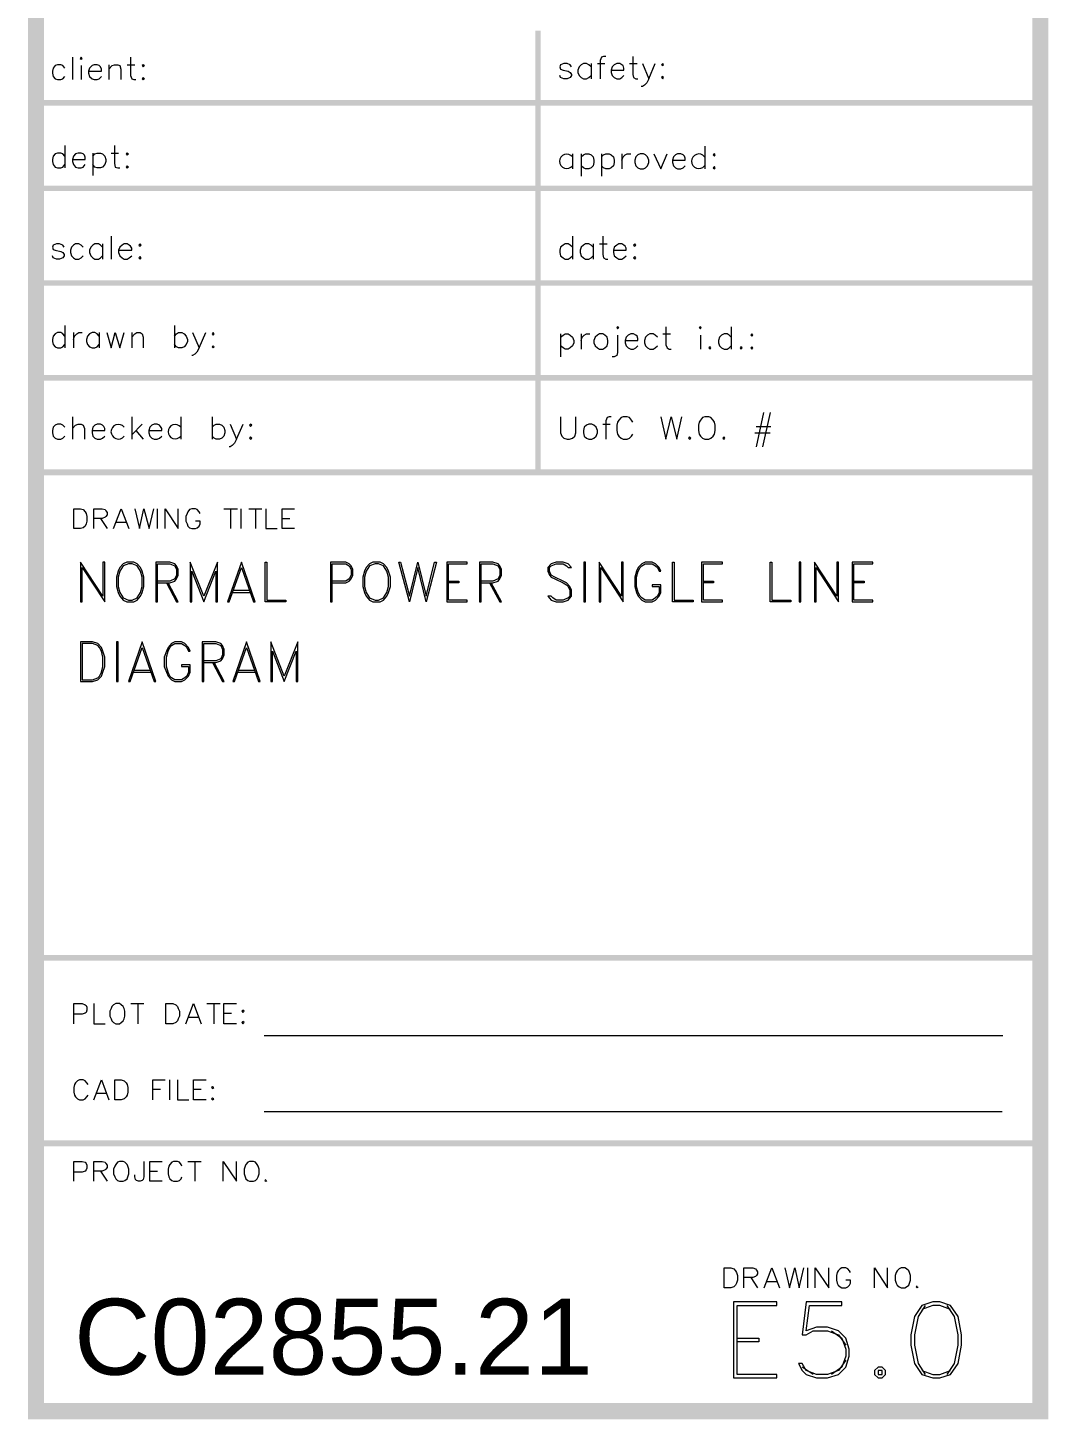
# Model space of a CAD drawing. Header units: inches. Extents: x 0.9 to 46, y 0.8 to 32.4.
# Drawn here: x 42.02 to 46.05, y 0.75 to 6.24 of the extents above; entities that cross this region are included whole.
import ezdxf

# ---------------------------------------------------------------- set-up
doc = ezdxf.new("R2010")
doc.units = ezdxf.units.IN
doc.header["$MEASUREMENT"] = 0
for name, color, linetype in [('PDF_Geometry', 7, 'Continuous'), ('PDF_Solid Fills', 7, 'Continuous'), ('PDF_Text', 7, 'Continuous')]:
    doc.layers.add(name, color=color, linetype=linetype)
doc.styles.add('PDF Arial', font='arial.ttf')

msp = doc.modelspace()

# ---------------------------------------------------------------- linework, layer by layer
at = {"layer": 'PDF_Geometry', "lineweight": 9}
for points in [[(42.1691, 6.0849), (42.1608, 6.0949), (42.1525, 6.0982), (42.1391, 6.0982), (42.1308, 6.0949), (42.1225, 6.0849), (42.1194, 6.0732), (42.1194, 6.0649), (42.1225, 6.0516), (42.1308, 6.0432), (42.1391, 6.0399), (42.1525, 6.0399), (42.1608, 6.0432), (42.1691, 6.0516)], [(42.1991, 6.1282), (42.1991, 6.0399)], [(42.2326, 6.0949), (42.2326, 6.0399)], [(42.2626, 6.0732), (42.3127, 6.0732), (42.3127, 6.0815), (42.3092, 6.0899), (42.3041, 6.0949), (42.2958, 6.0982), (42.2843, 6.0982), (42.276, 6.0949), (42.2658, 6.0849), (42.2626, 6.0732), (42.2626, 6.0649), (42.2658, 6.0516), (42.276, 6.0432), (42.2843, 6.0399), (42.2958, 6.0399), (42.3041, 6.0432), (42.3127, 6.0516)], [(42.3427, 6.0982), (42.3427, 6.0399)], [(42.3427, 6.0815), (42.3558, 6.0949), (42.3641, 6.0982), (42.3775, 6.0982), (42.3858, 6.0949), (42.3893, 6.0815), (42.3893, 6.0399)], [(42.4142, 6.0982), (42.4442, 6.0982)], [(42.4276, 6.1282), (42.4276, 6.0566), (42.4327, 6.0432), (42.441, 6.0399), (42.4493, 6.0399)], [(44.1674, 6.0899), (44.1626, 6.0982), (44.1508, 6.1032), (44.1374, 6.1032), (44.1243, 6.0982), (44.1208, 6.0899), (44.1243, 6.0815), (44.1342, 6.0766), (44.1543, 6.0732), (44.1626, 6.0682), (44.1674, 6.0599), (44.1674, 6.0566), (44.1626, 6.0482), (44.1508, 6.0432), (44.1374, 6.0432), (44.1243, 6.0482), (44.1208, 6.0566)], [(44.2443, 6.0899), (44.236, 6.0982), (44.2258, 6.1032), (44.2143, 6.1032), (44.206, 6.0982), (44.1974, 6.0899), (44.1926, 6.0766), (44.1926, 6.0682), (44.1974, 6.0566), (44.206, 6.0482), (44.2143, 6.0432), (44.2258, 6.0432), (44.236, 6.0482), (44.2443, 6.0566)], [(44.2443, 6.1032), (44.2443, 6.0432)], [(44.2692, 6.1032), (44.2992, 6.1032)], [(44.3027, 6.1315), (44.2941, 6.1315), (44.2858, 6.1282), (44.281, 6.1149), (44.281, 6.0432)], [(44.324, 6.0766), (44.3741, 6.0766), (44.3741, 6.0849), (44.3709, 6.0949), (44.3658, 6.0982), (44.3575, 6.1032), (44.3457, 6.1032), (44.3358, 6.0982), (44.3276, 6.0899), (44.324, 6.0766), (44.324, 6.0682), (44.3276, 6.0566), (44.3358, 6.0482), (44.3457, 6.0432), (44.3575, 6.0432), (44.3658, 6.0482), (44.3741, 6.0566)], [(44.3958, 6.1032), (44.4258, 6.1032)], [(44.4092, 6.1315), (44.4092, 6.0599), (44.4124, 6.0482), (44.4207, 6.0432), (44.4293, 6.0432)], [(44.4475, 6.1032), (44.4724, 6.0432), (44.4976, 6.1032)], [(44.4724, 6.0432), (44.4641, 6.0265), (44.4558, 6.0182), (44.4475, 6.0132), (44.4424, 6.0132)], [(42.1691, 5.7799), (42.1691, 5.6916)], [(42.3641, 5.7799), (42.3641, 5.7082), (42.3676, 5.6949), (42.3775, 5.6916), (42.3858, 5.6916)], [(44.6926, 5.7766), (44.6926, 5.6882)], [(42.1691, 5.7382), (42.1608, 5.7466), (42.1525, 5.7499), (42.1391, 5.7499), (42.1308, 5.7466), (42.1225, 5.7382), (42.1194, 5.7249), (42.1194, 5.7166), (42.1225, 5.7049), (42.1308, 5.6949), (42.1391, 5.6916), (42.1525, 5.6916), (42.1608, 5.6949), (42.1691, 5.7049)], [(42.1991, 5.7249), (42.2492, 5.7249), (42.2492, 5.7332), (42.246, 5.7416), (42.2409, 5.7466), (42.2326, 5.7499), (42.2208, 5.7499), (42.2109, 5.7466), (42.2026, 5.7382), (42.1991, 5.7249), (42.1991, 5.7166), (42.2026, 5.7049), (42.2109, 5.6949), (42.2208, 5.6916), (42.2326, 5.6916), (42.2409, 5.6949), (42.2492, 5.7049)], [(42.2792, 5.7499), (42.2792, 5.6616)], [(42.2792, 5.7382), (42.2875, 5.7466), (42.2958, 5.7499), (42.3092, 5.7499), (42.3175, 5.7466), (42.3258, 5.7382), (42.3309, 5.7249), (42.3309, 5.7166), (42.3258, 5.7049), (42.3175, 5.6949), (42.3092, 5.6916), (42.2958, 5.6916), (42.2875, 5.6949), (42.2792, 5.7049)], [(42.351, 5.7499), (42.381, 5.7499)], [(44.1709, 5.7466), (44.1709, 5.6882)], [(44.206, 5.7466), (44.206, 5.6582)], [(44.206, 5.7349), (44.2143, 5.7432), (44.2226, 5.7466), (44.236, 5.7466), (44.2443, 5.7432), (44.2526, 5.7349), (44.2558, 5.7216), (44.2558, 5.7132), (44.2526, 5.6999), (44.2443, 5.6916), (44.236, 5.6882), (44.2226, 5.6882), (44.2143, 5.6916), (44.206, 5.6999)], [(44.2858, 5.7466), (44.2858, 5.6582)], [(44.2858, 5.7349), (44.2941, 5.7432), (44.3027, 5.7466), (44.3157, 5.7466), (44.324, 5.7432), (44.3327, 5.7349), (44.3358, 5.7216), (44.3358, 5.7132), (44.3327, 5.6999), (44.324, 5.6916), (44.3157, 5.6882), (44.3027, 5.6882), (44.2941, 5.6916), (44.2858, 5.6999)], [(44.3658, 5.7466), (44.3658, 5.6882)], [(44.3658, 5.7216), (44.3709, 5.7349), (44.3792, 5.7432), (44.3875, 5.7466), (44.4009, 5.7466)], [(44.4925, 5.7466), (44.5193, 5.6882), (44.5442, 5.7466)], [(44.5659, 5.7216), (44.616, 5.7216), (44.616, 5.7299), (44.6125, 5.7382), (44.6074, 5.7432), (44.5991, 5.7466), (44.586, 5.7466), (44.5774, 5.7432), (44.5691, 5.7349), (44.5659, 5.7216), (44.5659, 5.7132), (44.5691, 5.6999), (44.5774, 5.6916), (44.586, 5.6882), (44.5991, 5.6882), (44.6074, 5.6916), (44.616, 5.6999)], [(42.1659, 5.3782), (42.1608, 5.3866), (42.1474, 5.3916), (42.136, 5.3916), (42.1225, 5.3866), (42.1194, 5.3782), (42.1225, 5.3699), (42.1308, 5.3666), (42.1525, 5.3616), (42.1608, 5.3582), (42.1659, 5.3499), (42.1659, 5.3449), (42.1608, 5.3366), (42.1474, 5.3316), (42.136, 5.3316), (42.1225, 5.3366), (42.1194, 5.3449)], [(42.2409, 5.3782), (42.2326, 5.3866), (42.2243, 5.3916), (42.2109, 5.3916), (42.2026, 5.3866), (42.1943, 5.3782), (42.1908, 5.3666), (42.1908, 5.3582), (42.1943, 5.3449), (42.2026, 5.3366), (42.2109, 5.3316), (42.2243, 5.3316), (42.2326, 5.3366), (42.2409, 5.3449)], [(42.3175, 5.3782), (42.3092, 5.3866), (42.3009, 5.3916), (42.2875, 5.3916), (42.2792, 5.3866), (42.2709, 5.3782), (42.2658, 5.3666), (42.2658, 5.3582), (42.2709, 5.3449), (42.2792, 5.3366), (42.2875, 5.3316), (42.3009, 5.3316), (42.3092, 5.3366), (42.3175, 5.3449)], [(42.3175, 5.3916), (42.3175, 5.3316)], [(42.351, 5.4216), (42.351, 5.3316)], [(42.381, 5.3666), (42.4327, 5.3666), (42.4327, 5.3749), (42.4276, 5.3832), (42.4225, 5.3866), (42.4142, 5.3916), (42.4027, 5.3916), (42.3944, 5.3866), (42.3858, 5.3782), (42.381, 5.3666), (42.381, 5.3582), (42.3858, 5.3449), (42.3944, 5.3366), (42.4027, 5.3316), (42.4142, 5.3316), (42.4225, 5.3366), (42.4327, 5.3449)], [(44.1709, 5.3782), (44.1626, 5.3866), (44.1543, 5.3916), (44.1425, 5.3916), (44.1342, 5.3866), (44.1243, 5.3782), (44.1208, 5.3666), (44.1208, 5.3582), (44.1243, 5.3449), (44.1342, 5.3366), (44.1425, 5.3316), (44.1543, 5.3316), (44.1626, 5.3366), (44.1709, 5.3449)], [(44.1709, 5.4216), (44.1709, 5.3316)], [(44.2526, 5.3782), (44.2443, 5.3866), (44.236, 5.3916), (44.2226, 5.3916), (44.2143, 5.3866), (44.206, 5.3782), (44.2009, 5.3666), (44.2009, 5.3582), (44.206, 5.3449), (44.2143, 5.3366), (44.2226, 5.3316), (44.236, 5.3316), (44.2443, 5.3366), (44.2526, 5.3449)], [(44.2526, 5.3916), (44.2526, 5.3316)], [(44.2775, 5.3916), (44.3075, 5.3916)], [(44.2909, 5.4216), (44.2909, 5.3499), (44.2941, 5.3366), (44.3027, 5.3316), (44.311, 5.3316)], [(44.3327, 5.3666), (44.3824, 5.3666), (44.3824, 5.3749), (44.3792, 5.3832), (44.3741, 5.3866), (44.3658, 5.3916), (44.354, 5.3916), (44.3457, 5.3866), (44.3358, 5.3782), (44.3327, 5.3666), (44.3327, 5.3582), (44.3358, 5.3449), (44.3457, 5.3366), (44.354, 5.3316), (44.3658, 5.3316), (44.3741, 5.3366), (44.3824, 5.3449)], [(42.1691, 5.0699), (42.1691, 4.9816)], [(42.6008, 5.0699), (42.6008, 4.9816)], [(44.5391, 5.0649), (44.5391, 4.9932), (44.5442, 4.9816), (44.5525, 4.9766), (44.5608, 4.9766)], [(44.7975, 5.0649), (44.7975, 4.9766)], [(42.1691, 5.0282), (42.1608, 5.0366), (42.1525, 5.0416), (42.1391, 5.0416), (42.1308, 5.0366), (42.1225, 5.0282), (42.1194, 5.0149), (42.1194, 5.0066), (42.1225, 4.9949), (42.1308, 4.9849), (42.1391, 4.9816), (42.1525, 4.9816), (42.1608, 4.9849), (42.1691, 4.9949)], [(42.2026, 5.0416), (42.2026, 4.9816)], [(42.2026, 5.0149), (42.2074, 5.0282), (42.216, 5.0366), (42.2243, 5.0416), (42.2374, 5.0416)], [(42.3041, 5.0282), (42.2958, 5.0366), (42.2875, 5.0416), (42.276, 5.0416), (42.2658, 5.0366), (42.2575, 5.0282), (42.2543, 5.0149), (42.2543, 5.0066), (42.2575, 4.9949), (42.2658, 4.9849), (42.276, 4.9816), (42.2875, 4.9816), (42.2958, 4.9849), (42.3041, 4.9949)], [(42.3041, 5.0416), (42.3041, 4.9816)], [(42.3341, 5.0416), (42.351, 4.9816), (42.3676, 5.0416), (42.3858, 4.9816), (42.4027, 5.0416)], [(42.4327, 5.0416), (42.4327, 4.9816)], [(42.4327, 5.0232), (42.4442, 5.0366), (42.4525, 5.0416), (42.4659, 5.0416), (42.4742, 5.0366), (42.4777, 5.0232), (42.4777, 4.9816)], [(42.6008, 5.0282), (42.6091, 5.0366), (42.6174, 5.0416), (42.6308, 5.0416), (42.6391, 5.0366), (42.6477, 5.0282), (42.6525, 5.0149), (42.6525, 5.0066), (42.6477, 4.9949), (42.6391, 4.9849), (42.6308, 4.9816), (42.6174, 4.9816), (42.6091, 4.9849), (42.6008, 4.9949)], [(42.6726, 5.0416), (42.6991, 4.9816), (42.7243, 5.0416)], [(44.1243, 5.0366), (44.1243, 4.9466)], [(44.1243, 5.0232), (44.1342, 5.0316), (44.1425, 5.0366), (44.1543, 5.0366), (44.1626, 5.0316), (44.1709, 5.0232), (44.176, 5.0099), (44.176, 5.0016), (44.1709, 4.9899), (44.1626, 4.9816), (44.1543, 4.9766), (44.1425, 4.9766), (44.1342, 4.9816), (44.1243, 4.9899)], [(44.206, 5.0366), (44.206, 4.9766)], [(44.206, 5.0099), (44.2092, 5.0232), (44.2175, 5.0316), (44.2258, 5.0366), (44.2392, 5.0366)], [(44.3492, 5.0316), (44.3492, 4.9633), (44.3457, 4.9516), (44.3358, 4.9466), (44.3276, 4.9466)], [(44.3792, 5.0099), (44.4293, 5.0099), (44.4293, 5.0183), (44.4258, 5.0282), (44.4207, 5.0316), (44.4124, 5.0366), (44.4009, 5.0366), (44.3907, 5.0316), (44.3824, 5.0232), (44.3792, 5.0099), (44.3792, 5.0016), (44.3824, 4.9899), (44.3907, 4.9816), (44.4009, 4.9766), (44.4124, 4.9766), (44.4207, 4.9816), (44.4293, 4.9899)], [(44.5059, 5.0232), (44.4976, 5.0316), (44.4893, 5.0366), (44.4759, 5.0366), (44.4676, 5.0316), (44.4593, 5.0232), (44.4558, 5.0099), (44.4558, 5.0016), (44.4593, 4.9899), (44.4676, 4.9816), (44.4759, 4.9766), (44.4893, 4.9766), (44.4976, 4.9816), (44.5059, 4.9899)], [(44.5276, 5.0366), (44.5576, 5.0366)], [(44.676, 5.0316), (44.676, 4.9766)], [(44.7975, 5.0232), (44.7892, 5.0316), (44.7809, 5.0366), (44.7691, 5.0366), (44.7592, 5.0316), (44.7509, 5.0232), (44.7474, 5.0099), (44.7474, 5.0016), (44.7509, 4.9899), (44.7592, 4.9816), (44.7691, 4.9766), (44.7809, 4.9766), (44.7892, 4.9816), (44.7975, 4.9899)], [(42.6991, 4.9816), (42.6892, 4.9649), (42.6809, 4.9566), (42.6726, 4.9516), (42.6691, 4.9516)], [(44.9242, 4.7266), (44.8958, 4.5916)], [(44.951, 4.7266), (44.921, 4.5916)], [(42.1691, 4.6683), (42.1608, 4.6766), (42.1525, 4.6799), (42.1391, 4.6799), (42.1308, 4.6766), (42.1225, 4.6683), (42.1194, 4.6549), (42.1194, 4.6466), (42.1225, 4.6333), (42.1308, 4.6249), (42.1391, 4.6216), (42.1525, 4.6216), (42.1608, 4.6249), (42.1691, 4.6333)], [(42.1991, 4.7099), (42.1991, 4.6216)], [(42.1991, 4.6632), (42.2109, 4.6766), (42.2208, 4.6799), (42.2326, 4.6799), (42.2409, 4.6766), (42.246, 4.6632), (42.246, 4.6216)], [(42.276, 4.6549), (42.3258, 4.6549), (42.3258, 4.6632), (42.3226, 4.6716), (42.3175, 4.6766), (42.3092, 4.6799), (42.2958, 4.6799), (42.2875, 4.6766), (42.2792, 4.6683), (42.276, 4.6549), (42.276, 4.6466), (42.2792, 4.6333), (42.2875, 4.6249), (42.2958, 4.6216), (42.3092, 4.6216), (42.3175, 4.6249), (42.3258, 4.6333)], [(42.4327, 4.7099), (42.4327, 4.6216)], [(42.4742, 4.6799), (42.4327, 4.6383)], [(42.4994, 4.6549), (42.551, 4.6549), (42.551, 4.6632), (42.5459, 4.6716), (42.5424, 4.6766), (42.5325, 4.6799), (42.521, 4.6799), (42.5124, 4.6766), (42.5041, 4.6683), (42.4994, 4.6549), (42.4994, 4.6466), (42.5041, 4.6333), (42.5124, 4.6249), (42.521, 4.6216), (42.5325, 4.6216), (42.5424, 4.6249), (42.551, 4.6333)], [(42.626, 4.7099), (42.626, 4.6216)], [(42.7492, 4.7099), (42.7492, 4.6216)], [(42.7492, 4.6683), (42.7575, 4.6766), (42.7658, 4.6799), (42.7792, 4.6799), (42.7875, 4.6766), (42.7958, 4.6683), (42.7993, 4.6549), (42.7993, 4.6466), (42.7958, 4.6333), (42.7875, 4.6249), (42.7792, 4.6216), (42.7658, 4.6216), (42.7575, 4.6249), (42.7492, 4.6333)], [(42.821, 4.6799), (42.8459, 4.6216), (42.8727, 4.6799)], [(44.1243, 4.7099), (44.1243, 4.6466), (44.1291, 4.6333), (44.1374, 4.6249), (44.1508, 4.6216), (44.1591, 4.6216), (44.1709, 4.6249), (44.1808, 4.6333), (44.1843, 4.6466), (44.1843, 4.7099)], [(44.2909, 4.6799), (44.3193, 4.6799)], [(44.324, 4.7099), (44.3157, 4.7099), (44.3075, 4.7066), (44.3027, 4.6932), (44.3027, 4.6216)], [(44.4092, 4.6883), (44.4041, 4.6966), (44.3958, 4.7066), (44.3875, 4.7099), (44.3709, 4.7099), (44.3626, 4.7066), (44.354, 4.6966), (44.3492, 4.6883), (44.3457, 4.6766), (44.3457, 4.6549), (44.3492, 4.6416), (44.354, 4.6333), (44.3626, 4.6249), (44.3709, 4.6216), (44.3875, 4.6216), (44.3958, 4.6249), (44.4041, 4.6333), (44.4092, 4.6416)], [(44.5193, 4.7099), (44.5391, 4.6216), (44.5608, 4.7099), (44.5825, 4.6216), (44.6026, 4.7099)], [(44.8958, 4.6716), (44.9542, 4.6716)], [(42.4493, 4.6549), (42.4777, 4.6216)], [(42.8459, 4.6216), (42.8376, 4.6049), (42.8293, 4.5966), (42.821, 4.5916), (42.8175, 4.5916)], [(44.891, 4.6466), (44.951, 4.6466)], [(42.2827, 4.2682), (42.2827, 4.3466), (42.3159, 4.3466), (42.3277, 4.3433), (42.3309, 4.3383), (42.336, 4.3316), (42.336, 4.3233), (42.3309, 4.3166), (42.3277, 4.3133), (42.3159, 4.3083), (42.2827, 4.3083)], [(42.3609, 4.2682), (42.3909, 4.3466), (42.4209, 4.2682)], [(42.4442, 4.3466), (42.4627, 4.2682), (42.4808, 4.3466), (42.5009, 4.2682), (42.5191, 4.3466)], [(42.5341, 4.2682), (42.5341, 4.3466)], [(42.5641, 4.2682), (42.5641, 4.3466), (42.6158, 4.2682), (42.6158, 4.3466)], [(42.7026, 4.3283), (42.6991, 4.3349), (42.6908, 4.3433), (42.6841, 4.3466), (42.6691, 4.3466), (42.6608, 4.3433), (42.6541, 4.3349), (42.6509, 4.3283), (42.6458, 4.3166), (42.6458, 4.2983), (42.6509, 4.2866), (42.6541, 4.2783), (42.6608, 4.2716), (42.6691, 4.2682), (42.6841, 4.2682), (42.6908, 4.2716), (42.6991, 4.2783), (42.7026, 4.2866), (42.7026, 4.2983), (42.6841, 4.2983)], [(42.7958, 4.3466), (42.8494, 4.3466)], [(42.8226, 4.3466), (42.8226, 4.2682)], [(42.8644, 4.2682), (42.8644, 4.3466)], [(42.8943, 4.3466), (42.946, 4.3466)], [(42.9208, 4.3466), (42.9208, 4.2682)], [(42.961, 4.3466), (42.961, 4.2682), (43.006, 4.2682)], [(43.0743, 4.2682), (43.0258, 4.2682), (43.0258, 4.3466), (43.0743, 4.3466)], [(42.3092, 4.3083), (42.336, 4.2682)], [(42.3727, 4.2933), (42.411, 4.2933)], [(43.0258, 4.3083), (43.0558, 4.3083)], [(42.5341, 4.0549), (42.5826, 4.0549), (42.6024, 4.0616), (42.6091, 4.0699), (42.6158, 4.0849), (42.6158, 4.1066), (42.6091, 4.1216), (42.6024, 4.1299), (42.5826, 4.1366), (42.5274, 4.1366), (42.5274, 3.9799), (42.5341, 3.9799), (42.5341, 4.1299), (42.5826, 4.1299), (42.6024, 4.1216), (42.6091, 4.1066), (42.6091, 4.0849), (42.6024, 4.0699), (42.5826, 4.0616), (42.5341, 4.0616)], [(43.2227, 4.0549), (43.2775, 4.0549), (43.2909, 4.0616), (43.2976, 4.0699), (43.3043, 4.0849), (43.3043, 4.1066), (43.2976, 4.1216), (43.2909, 4.1299), (43.2775, 4.1366), (43.216, 4.1366), (43.216, 3.9799), (43.2227, 3.9799), (43.2227, 4.1299), (43.2775, 4.1299), (43.2909, 4.1216), (43.2976, 4.1066), (43.2976, 4.0849), (43.2909, 4.0699), (43.2775, 4.0616), (43.2227, 4.0616)], [(43.811, 4.0549), (43.8576, 4.0549), (43.8777, 4.0616), (43.8841, 4.0699), (43.8908, 4.0849), (43.8908, 4.1066), (43.8841, 4.1216), (43.8777, 4.1299), (43.8576, 4.1366), (43.8043, 4.1366), (43.8043, 3.9799), (43.811, 3.9799), (43.811, 4.1299), (43.8576, 4.1299), (43.8777, 4.1216), (43.8841, 4.1066), (43.8841, 4.0849), (43.8777, 4.0699), (43.8576, 4.0616), (43.811, 4.0616)], [(42.5692, 4.0549), (42.6091, 3.9799), (42.6158, 3.9799), (42.5759, 4.0549)], [(42.8242, 4.0166), (42.9058, 4.0166)], [(42.8309, 4.0249), (42.8991, 4.0249)], [(43.6824, 4.0616), (43.7226, 4.0616), (43.7226, 4.0549), (43.6824, 4.0549)], [(43.8442, 4.0549), (43.8841, 3.9799), (43.8908, 3.9799), (43.8509, 4.0549)], [(44.6874, 4.0616), (44.7276, 4.0616), (44.7276, 4.0549), (44.6874, 4.0549)], [(45.2809, 4.0616), (45.3224, 4.0616), (45.3224, 4.0549), (45.2809, 4.0549)], [(42.7176, 3.7399), (42.7642, 3.7399), (42.7843, 3.7466), (42.791, 3.7549), (42.7977, 3.7699), (42.7977, 3.7916), (42.791, 3.8066), (42.7843, 3.8149), (42.7642, 3.8216), (42.7109, 3.8216), (42.7109, 3.6649), (42.7176, 3.6649), (42.7176, 3.8149), (42.7642, 3.8149), (42.7843, 3.8066), (42.791, 3.7916), (42.791, 3.7699), (42.7843, 3.7549), (42.7642, 3.7466), (42.7176, 3.7466)], [(42.7508, 3.7399), (42.791, 3.6649), (42.7977, 3.6649), (42.7575, 3.7399)], [(42.4343, 3.7016), (42.5144, 3.7016)], [(42.441, 3.7099), (42.5077, 3.7099)], [(42.8459, 3.7016), (42.9259, 3.7016)], [(42.8526, 3.7099), (42.9192, 3.7099)], [(42.2042, 2.315), (42.2042, 2.395), (42.2374, 2.395), (42.2492, 2.39), (42.2524, 2.3866), (42.2559, 2.38), (42.2559, 2.3683), (42.2524, 2.36), (42.2492, 2.3566), (42.2374, 2.3533), (42.2042, 2.3533)], [(42.2827, 2.395), (42.2827, 2.315), (42.3277, 2.315)], [(42.4292, 2.395), (42.4808, 2.395)], [(42.456, 2.395), (42.456, 2.315)], [(42.6458, 2.315), (42.6758, 2.395), (42.7058, 2.315)], [(42.7291, 2.395), (42.7808, 2.395)], [(42.7559, 2.395), (42.7559, 2.315)], [(42.8459, 2.315), (42.7958, 2.315), (42.7958, 2.395), (42.8459, 2.395)], [(42.6576, 2.3416), (42.6959, 2.3416)], [(42.7958, 2.3566), (42.8257, 2.3566)], [(42.9543, 2.2683), (45.8692, 2.2683)], [(42.261, 2.075), (42.2559, 2.0816), (42.2492, 2.09), (42.2409, 2.0933), (42.2259, 2.0933), (42.2192, 2.09), (42.2109, 2.0816), (42.2074, 2.075), (42.2042, 2.0633), (42.2042, 2.045), (42.2074, 2.0333), (42.2109, 2.0266), (42.2192, 2.0183), (42.2259, 2.015), (42.2409, 2.015), (42.2492, 2.0183), (42.2559, 2.0266), (42.261, 2.0333)], [(42.2827, 2.015), (42.3127, 2.0933), (42.3427, 2.015)], [(42.5159, 2.015), (42.5159, 2.0933), (42.5641, 2.0933)], [(42.5826, 2.015), (42.5826, 2.0933)], [(42.6126, 2.0933), (42.6126, 2.015), (42.6576, 2.015)], [(42.7259, 2.015), (42.6758, 2.015), (42.6758, 2.0933), (42.7259, 2.0933)], [(42.2942, 2.0416), (42.3309, 2.0416)], [(42.5159, 2.0566), (42.5459, 2.0566)], [(42.6758, 2.0566), (42.7058, 2.0566)], [(42.9543, 1.9683), (45.8657, 1.9683)], [(42.2042, 1.6933), (42.2042, 1.7716), (42.2374, 1.7716), (42.2492, 1.7683), (42.2524, 1.7633), (42.2559, 1.7566), (42.2559, 1.745), (42.2524, 1.7383), (42.2492, 1.7333), (42.2374, 1.73), (42.2042, 1.73)], [(42.2827, 1.6933), (42.2827, 1.7716), (42.3159, 1.7716), (42.3277, 1.7683), (42.3309, 1.7633), (42.336, 1.7566), (42.336, 1.7483), (42.3309, 1.7416), (42.3277, 1.7383), (42.3159, 1.7333), (42.2827, 1.7333)], [(42.4808, 1.7716), (42.4808, 1.7116), (42.4777, 1.7), (42.4742, 1.6966), (42.4659, 1.6933), (42.4592, 1.6933), (42.4509, 1.6966), (42.4477, 1.7), (42.4442, 1.7116), (42.4442, 1.7183)], [(42.5526, 1.6933), (42.5041, 1.6933), (42.5041, 1.7716), (42.5526, 1.7716)], [(42.6308, 1.7533), (42.6276, 1.76), (42.6209, 1.7683), (42.6126, 1.7716), (42.5976, 1.7716), (42.5909, 1.7683), (42.5826, 1.76), (42.5791, 1.7533), (42.5759, 1.7416), (42.5759, 1.7233), (42.5791, 1.7116), (42.5826, 1.7033), (42.5909, 1.6966), (42.5976, 1.6933), (42.6126, 1.6933), (42.6209, 1.6966), (42.6276, 1.7033), (42.6308, 1.7116)], [(42.6541, 1.7716), (42.7058, 1.7716)], [(42.6809, 1.7716), (42.6809, 1.6933)], [(42.7926, 1.6933), (42.7926, 1.7716), (42.8459, 1.6933), (42.8459, 1.7716)], [(42.3092, 1.7333), (42.336, 1.6933)], [(42.5041, 1.7333), (42.5341, 1.7333)], [(42.961, 1.7), (42.9575, 1.6966), (42.961, 1.6933), (42.9658, 1.6966)], [(44.8476, 1.2733), (44.8476, 1.3516), (44.8824, 1.3516), (44.8926, 1.3483), (44.8974, 1.3433), (44.9009, 1.3366), (44.9009, 1.3283), (44.8974, 1.3216), (44.8926, 1.3183), (44.8824, 1.3133), (44.8476, 1.3133)], [(44.9274, 1.2733), (44.9574, 1.3516), (44.9874, 1.2733)], [(45.0091, 1.3516), (45.0276, 1.2733), (45.0477, 1.3516), (45.0659, 1.2733), (45.084, 1.3516)], [(45.099, 1.2733), (45.099, 1.3516)], [(45.129, 1.2733), (45.129, 1.3516), (45.1826, 1.2733), (45.1826, 1.3516)], [(45.2675, 1.3333), (45.2643, 1.34), (45.2576, 1.3483), (45.2493, 1.3516), (45.2343, 1.3516), (45.2276, 1.3483), (45.2193, 1.34), (45.2158, 1.3333), (45.2126, 1.3216), (45.2126, 1.3033), (45.2158, 1.2916), (45.2193, 1.2833), (45.2276, 1.2766), (45.2343, 1.2733), (45.2493, 1.2733), (45.2576, 1.2766), (45.2643, 1.2833), (45.2675, 1.2916), (45.2675, 1.3033), (45.2493, 1.3033)], [(45.3626, 1.2733), (45.3626, 1.3516), (45.4143, 1.2733), (45.4143, 1.3516)], [(44.8741, 1.3133), (44.9009, 1.2733)], [(44.9376, 1.2983), (44.9759, 1.2983)], [(45.5307, 1.28), (45.5275, 1.2766), (45.5307, 1.2733), (45.5342, 1.2766)], [(45.2493, 0.9883), (45.2209, 0.9467), (45.1775, 0.9316), (45.1341, 0.9316), (45.0926, 0.9467), (45.0777, 0.975), (45.0627, 0.975), (45.0777, 0.9467), (45.0926, 0.9316), (45.1341, 0.9183), (45.1775, 0.9183), (45.2209, 0.9316), (45.2493, 0.96), (45.2624, 1.0033), (45.2624, 1.0317), (45.2493, 1.075), (45.2209, 1.1033), (45.1775, 1.1183), (45.1341, 1.1183), (45.0926, 1.1033), (45.1057, 1.2033), (45.2343, 1.2033), (45.2343, 1.2183), (45.0926, 1.2183), (45.0777, 1.0883), (45.0926, 1.0883), (45.1207, 1.1033), (45.1775, 1.1033), (45.2209, 1.0883), (45.2493, 1.0466)], [(45.5626, 1.2033), (45.5342, 1.16), (45.5208, 1.0883), (45.5208, 1.0466), (45.5342, 0.975), (45.5626, 0.9316)], [(45.6625, 1.1883), (45.6207, 1.2033), (45.5926, 1.2033), (45.5492, 1.1883)], [(45.6491, 0.9316), (45.6775, 0.975), (45.6925, 1.0466), (45.6925, 1.0883), (45.6775, 1.16), (45.6491, 1.2033)], [(45.1925, 1.1033), (45.2343, 1.075), (45.2493, 1.0317), (45.2493, 1.0033), (45.2343, 0.96), (45.1925, 0.9316)], [(44.8208, 1.075), (44.906, 1.075), (44.906, 1.06), (44.8208, 1.06)], [(45.1207, 0.9316), (45.0777, 0.96)], [(45.5492, 0.9467), (45.5926, 0.9316), (45.6207, 0.9316), (45.6625, 0.9467)]]:
    msp.add_lwpolyline(points, dxfattribs=at)
for points in [[(42.2291, 6.1232), (42.2326, 6.1199), (42.2374, 6.1232), (42.2326, 6.1282)], [(42.4777, 6.0982), (42.4742, 6.0949), (42.4777, 6.0899), (42.4824, 6.0949)], [(44.5276, 6.1032), (44.5225, 6.0982), (44.5276, 6.0949), (44.5308, 6.0982)], [(42.4777, 6.0482), (42.4742, 6.0432), (42.4777, 6.0399), (42.4824, 6.0432)], [(44.5276, 6.0516), (44.5225, 6.0482), (44.5276, 6.0432), (44.5308, 6.0482)], [(42.4142, 5.7499), (42.411, 5.7466), (42.4142, 5.7416), (42.4193, 5.7466)], [(44.4376, 5.7466), (44.4293, 5.7432), (44.4207, 5.7349), (44.4175, 5.7216), (44.4175, 5.7132), (44.4207, 5.6999), (44.4293, 5.6916), (44.4376, 5.6882), (44.4507, 5.6882), (44.4593, 5.6916), (44.4676, 5.6999), (44.4724, 5.7132), (44.4724, 5.7216), (44.4676, 5.7349), (44.4593, 5.7432), (44.4507, 5.7466)], [(44.7308, 5.7466), (44.7257, 5.7432), (44.7308, 5.7382), (44.734, 5.7432)], [(42.4142, 5.6999), (42.411, 5.6949), (42.4142, 5.6916), (42.4193, 5.6949)], [(44.7308, 5.6966), (44.7257, 5.6916), (44.7308, 5.6882), (44.734, 5.6916)], [(42.4659, 5.3916), (42.4607, 5.3866), (42.4659, 5.3832), (42.4694, 5.3866)], [(44.4175, 5.3916), (44.4124, 5.3866), (44.4175, 5.3832), (44.4207, 5.3866)], [(42.4659, 5.3416), (42.4607, 5.3366), (42.4659, 5.3316), (42.4694, 5.3366)], [(44.4175, 5.3416), (44.4124, 5.3366), (44.4175, 5.3316), (44.4207, 5.3366)], [(44.3457, 5.0616), (44.3492, 5.0566), (44.354, 5.0616), (44.3492, 5.0649)], [(44.6709, 5.0616), (44.676, 5.0566), (44.6792, 5.0616), (44.676, 5.0649)], [(42.7543, 5.0416), (42.7492, 5.0366), (42.7543, 5.0316), (42.7575, 5.0366)], [(44.2775, 5.0366), (44.2692, 5.0316), (44.2609, 5.0232), (44.2558, 5.0099), (44.2558, 5.0016), (44.2609, 4.9899), (44.2692, 4.9816), (44.2775, 4.9766), (44.2909, 4.9766), (44.2992, 4.9816), (44.3075, 4.9899), (44.311, 5.0016), (44.311, 5.0099), (44.3075, 5.0232), (44.2992, 5.0316), (44.2909, 5.0366)], [(44.8792, 5.0366), (44.8741, 5.0316), (44.8792, 5.0282), (44.8824, 5.0316)], [(42.7543, 4.9899), (42.7492, 4.9849), (42.7543, 4.9816), (42.7575, 4.9849)], [(44.7142, 4.9849), (44.7091, 4.9816), (44.7142, 4.9766), (44.7174, 4.9816)], [(44.8358, 4.9849), (44.8326, 4.9816), (44.8358, 4.9766), (44.8409, 4.9816)], [(44.8792, 4.9849), (44.8741, 4.9816), (44.8792, 4.9766), (44.8824, 4.9816)], [(42.9007, 4.6799), (42.8975, 4.6766), (42.9007, 4.6716), (42.9058, 4.6766)], [(44.236, 4.6799), (44.2258, 4.6766), (44.2175, 4.6683), (44.2143, 4.6549), (44.2143, 4.6466), (44.2175, 4.6333), (44.2258, 4.6249), (44.236, 4.6216), (44.2475, 4.6216), (44.2558, 4.6249), (44.2641, 4.6333), (44.2692, 4.6466), (44.2692, 4.6549), (44.2641, 4.6683), (44.2558, 4.6766), (44.2475, 4.6799)], [(44.6926, 4.7099), (44.6843, 4.7066), (44.676, 4.6966), (44.6709, 4.6883), (44.6677, 4.6766), (44.6677, 4.6549), (44.6709, 4.6416), (44.676, 4.6333), (44.6843, 4.6249), (44.6926, 4.6216), (44.7091, 4.6216), (44.7174, 4.6249), (44.7257, 4.6333), (44.7308, 4.6416), (44.734, 4.6549), (44.734, 4.6766), (44.7308, 4.6883), (44.7257, 4.6966), (44.7174, 4.7066), (44.7091, 4.7099)], [(42.9007, 4.6299), (42.8975, 4.6249), (42.9007, 4.6216), (42.9058, 4.6249)], [(44.6326, 4.6299), (44.6291, 4.6249), (44.6326, 4.6216), (44.6374, 4.6249)], [(44.7691, 4.6299), (44.764, 4.6249), (44.7691, 4.6216), (44.7726, 4.6249)], [(42.2042, 4.2682), (42.2042, 4.3466), (42.231, 4.3466), (42.2409, 4.3433), (42.2492, 4.3349), (42.2524, 4.3283), (42.2559, 4.3166), (42.2559, 4.2983), (42.2524, 4.2866), (42.2492, 4.2783), (42.2409, 4.2716), (42.231, 4.2682)], [(42.3258, 3.9799), (42.3258, 4.1366), (42.3191, 4.1366), (42.3191, 4.0016), (42.231, 4.1366), (42.231, 3.9799), (42.2374, 3.9799), (42.2374, 4.1149)], [(42.4126, 4.1366), (42.3992, 4.1299), (42.3858, 4.1149), (42.3791, 4.0999), (42.3727, 4.0766), (42.3727, 4.0399), (42.3791, 4.0166), (42.3858, 4.0016), (42.3992, 3.9866), (42.4126, 3.9799), (42.441, 3.9799), (42.4544, 3.9866), (42.4674, 4.0016), (42.4742, 4.0166), (42.4808, 4.0399), (42.4808, 4.0766), (42.4742, 4.0999), (42.4674, 4.1149), (42.4544, 4.1299), (42.441, 4.1366)], [(42.4193, 4.1299), (42.3992, 4.1216), (42.3858, 4.0999), (42.3791, 4.0766), (42.3791, 4.0399), (42.3858, 4.0166), (42.3992, 3.9949), (42.4193, 3.9866), (42.4343, 3.9866), (42.4544, 3.9949), (42.4674, 4.0166), (42.4742, 4.0399), (42.4742, 4.0766), (42.4674, 4.0999), (42.4544, 4.1216), (42.4343, 4.1299)], [(42.7709, 4.1366), (42.7176, 4.0016), (42.6624, 4.1366), (42.6624, 3.9799), (42.6691, 3.9799), (42.6691, 4.0999), (42.7176, 3.9799), (42.7642, 4.0999), (42.7642, 3.9799), (42.7709, 3.9799)], [(42.866, 4.1366), (42.8108, 3.9799), (42.8175, 3.9799), (42.866, 4.1149), (42.9125, 3.9799), (42.9192, 3.9799)], [(42.9591, 3.9799), (42.9591, 4.1366), (42.9658, 4.1366), (42.9658, 3.9866), (43.0408, 3.9866), (43.0408, 3.9799)], [(43.3841, 4.1366), (43.371, 4.1299), (43.3576, 4.1149), (43.3509, 4.0999), (43.3442, 4.0766), (43.3442, 4.0399), (43.3509, 4.0166), (43.3576, 4.0016), (43.371, 3.9866), (43.3841, 3.9799), (43.4125, 3.9799), (43.4259, 3.9866), (43.4393, 4.0016), (43.446, 4.0166), (43.4527, 4.0399), (43.4527, 4.0766), (43.446, 4.0999), (43.4393, 4.1149), (43.4259, 4.1299), (43.4125, 4.1366)], [(43.3924, 4.1299), (43.371, 4.1216), (43.3576, 4.0999), (43.3509, 4.0766), (43.3509, 4.0399), (43.3576, 4.0166), (43.371, 3.9949), (43.3924, 3.9866), (43.4058, 3.9866), (43.4259, 3.9949), (43.4393, 4.0166), (43.446, 4.0399), (43.446, 4.0766), (43.4393, 4.0999), (43.4259, 4.1216), (43.4058, 4.1299)], [(43.5944, 3.9799), (43.5609, 4.1149), (43.5277, 3.9799), (43.4859, 4.1366), (43.4926, 4.1366), (43.5277, 4.0016), (43.5609, 4.1366), (43.5944, 4.0016), (43.6275, 4.1366), (43.6342, 4.1366)], [(43.7558, 4.1366), (43.6757, 4.1366), (43.6757, 3.9799), (43.7558, 3.9799), (43.7558, 3.9866), (43.6824, 3.9866), (43.6824, 4.1299), (43.7558, 4.1299)], [(44.0742, 4.0016), (44.0876, 3.9866), (44.1074, 3.9799), (44.1342, 3.9799), (44.1543, 3.9866), (44.1674, 4.0016), (44.1674, 4.0249), (44.161, 4.0399), (44.1476, 4.0549), (44.1342, 4.0616), (44.101, 4.0766), (44.0876, 4.0849), (44.0809, 4.0999), (44.0809, 4.1149), (44.0876, 4.1216), (44.1074, 4.1299), (44.1342, 4.1299), (44.1476, 4.1216), (44.1543, 4.1149), (44.1674, 4.1149), (44.1543, 4.1299), (44.1342, 4.1366), (44.1074, 4.1366), (44.0876, 4.1299), (44.0742, 4.1149), (44.0742, 4.0999), (44.0809, 4.0849), (44.0876, 4.0766), (44.101, 4.0699), (44.1342, 4.0549), (44.1476, 4.0466), (44.1543, 4.0399), (44.161, 4.0249), (44.161, 4.0016), (44.1543, 3.9949), (44.1342, 3.9866), (44.1074, 3.9866), (44.0943, 3.9949), (44.0876, 4.0016)], [(44.2226, 3.9799), (44.2226, 4.1366), (44.2159, 4.1366), (44.2159, 3.9799)], [(44.3709, 3.9799), (44.3709, 4.1366), (44.3642, 4.1366), (44.3642, 4.0016), (44.2759, 4.1366), (44.2759, 3.9799), (44.2826, 3.9799), (44.2826, 4.1149)], [(44.4858, 4.0466), (44.4858, 4.0399), (44.5126, 4.0399), (44.5126, 4.0166), (44.5059, 4.0016), (44.4992, 3.9949), (44.4858, 3.9866), (44.4574, 3.9866), (44.4443, 3.9949), (44.4376, 4.0016), (44.4309, 4.0166), (44.4242, 4.0399), (44.4242, 4.0766), (44.4309, 4.0999), (44.4376, 4.1149), (44.4443, 4.1216), (44.4574, 4.1299), (44.4858, 4.1299), (44.4992, 4.1216), (44.5059, 4.1149), (44.5126, 4.0999), (44.5193, 4.0999), (44.5126, 4.1149), (44.4992, 4.1299), (44.4858, 4.1366), (44.4574, 4.1366), (44.4443, 4.1299), (44.4309, 4.1149), (44.4242, 4.0999), (44.4175, 4.0766), (44.4175, 4.0399), (44.4242, 4.0166), (44.4309, 4.0016), (44.4443, 3.9866), (44.4574, 3.9799), (44.4858, 3.9799), (44.4992, 3.9866), (44.5126, 4.0016), (44.5193, 4.0166), (44.5193, 4.0466)], [(44.5659, 3.9799), (44.5659, 4.1366), (44.5726, 4.1366), (44.5726, 3.9866), (44.6476, 3.9866), (44.6476, 3.9799)], [(44.7624, 4.1366), (44.6807, 4.1366), (44.6807, 3.9799), (44.7624, 3.9799), (44.7624, 3.9866), (44.6874, 3.9866), (44.6874, 4.1299), (44.7624, 4.1299)], [(44.951, 3.9799), (44.951, 4.1366), (44.9574, 4.1366), (44.9574, 3.9866), (45.0327, 3.9866), (45.0327, 3.9799)], [(45.0725, 3.9799), (45.0725, 4.1366), (45.0659, 4.1366), (45.0659, 3.9799)], [(45.2209, 3.9799), (45.2209, 4.1366), (45.2142, 4.1366), (45.2142, 4.0016), (45.1258, 4.1366), (45.1258, 3.9799), (45.1325, 3.9799), (45.1325, 4.1149)], [(45.3559, 4.1366), (45.2742, 4.1366), (45.2742, 3.9799), (45.3559, 3.9799), (45.3559, 3.9866), (45.2809, 3.9866), (45.2809, 4.1299), (45.3559, 4.1299)], [(42.231, 3.6649), (42.2776, 3.6649), (42.2993, 3.6716), (42.3127, 3.6866), (42.3191, 3.7016), (42.3258, 3.7249), (42.3258, 3.7616), (42.3191, 3.7849), (42.3127, 3.7999), (42.2993, 3.8149), (42.2776, 3.8216), (42.231, 3.8216)], [(42.2374, 3.6716), (42.2776, 3.6716), (42.2993, 3.6799), (42.306, 3.6866), (42.3127, 3.7016), (42.3191, 3.7249), (42.3191, 3.7616), (42.3127, 3.7849), (42.306, 3.7999), (42.2993, 3.8066), (42.2776, 3.8149), (42.2374, 3.8149)], [(42.3791, 3.6649), (42.3791, 3.8216), (42.3727, 3.8216), (42.3727, 3.6649)], [(42.4742, 3.8216), (42.4193, 3.6649), (42.426, 3.6649), (42.4742, 3.7999), (42.521, 3.6649), (42.5274, 3.6649)], [(42.6292, 3.7316), (42.6292, 3.7249), (42.656, 3.7249), (42.656, 3.7016), (42.6493, 3.6866), (42.6426, 3.6799), (42.6292, 3.6716), (42.6024, 3.6716), (42.5893, 3.6799), (42.5826, 3.6866), (42.5759, 3.7016), (42.5692, 3.7249), (42.5692, 3.7616), (42.5759, 3.7849), (42.5826, 3.7999), (42.5893, 3.8066), (42.6024, 3.8149), (42.6292, 3.8149), (42.6426, 3.8066), (42.6493, 3.7999), (42.656, 3.7849), (42.6624, 3.7849), (42.656, 3.7999), (42.6426, 3.8149), (42.6292, 3.8216), (42.6024, 3.8216), (42.5893, 3.8149), (42.5759, 3.7999), (42.5692, 3.7849), (42.5609, 3.7616), (42.5609, 3.7249), (42.5692, 3.7016), (42.5759, 3.6866), (42.5893, 3.6716), (42.6024, 3.6649), (42.6292, 3.6649), (42.6426, 3.6716), (42.656, 3.6866), (42.6624, 3.7016), (42.6624, 3.7316)], [(42.8857, 3.8216), (42.8309, 3.6649), (42.8376, 3.6649), (42.8857, 3.7999), (42.9326, 3.6649), (42.9393, 3.6649)], [(43.0877, 3.8216), (43.0341, 3.6866), (42.9808, 3.8216), (42.9808, 3.6649), (42.9875, 3.6649), (42.9875, 3.7849), (43.0341, 3.6649), (43.081, 3.7849), (43.081, 3.6649), (43.0877, 3.6649)], [(42.3692, 2.395), (42.3609, 2.39), (42.3542, 2.3833), (42.351, 2.375), (42.3459, 2.365), (42.3459, 2.345), (42.351, 2.335), (42.3542, 2.3266), (42.3609, 2.32), (42.3692, 2.315), (42.3842, 2.315), (42.3909, 2.32), (42.3992, 2.3266), (42.4027, 2.335), (42.4059, 2.345), (42.4059, 2.365), (42.4027, 2.375), (42.3992, 2.3833), (42.3909, 2.39), (42.3842, 2.395)], [(42.5676, 2.315), (42.5676, 2.395), (42.5941, 2.395), (42.6059, 2.39), (42.6126, 2.3833), (42.6158, 2.375), (42.6209, 2.365), (42.6209, 2.345), (42.6158, 2.335), (42.6126, 2.3266), (42.6059, 2.32), (42.5941, 2.315)], [(42.8707, 2.3683), (42.8675, 2.365), (42.8707, 2.36), (42.8758, 2.365)], [(42.8707, 2.3233), (42.8675, 2.32), (42.8707, 2.315), (42.8758, 2.32)], [(42.366, 2.015), (42.366, 2.0933), (42.3909, 2.0933), (42.4027, 2.09), (42.411, 2.0816), (42.4142, 2.075), (42.4177, 2.0633), (42.4177, 2.045), (42.4142, 2.0333), (42.411, 2.0266), (42.4027, 2.0183), (42.3909, 2.015)], [(42.7508, 2.0666), (42.7476, 2.0633), (42.7508, 2.06), (42.7559, 2.0633)], [(42.7508, 2.0216), (42.7476, 2.0183), (42.7508, 2.015), (42.7559, 2.0183)], [(42.3842, 1.7716), (42.3759, 1.7683), (42.3692, 1.76), (42.366, 1.7533), (42.3609, 1.7416), (42.3609, 1.7233), (42.366, 1.7116), (42.3692, 1.7033), (42.3759, 1.6966), (42.3842, 1.6933), (42.3992, 1.6933), (42.4059, 1.6966), (42.4142, 1.7033), (42.4177, 1.7116), (42.4209, 1.7233), (42.4209, 1.7416), (42.4177, 1.7533), (42.4142, 1.76), (42.4059, 1.7683), (42.3992, 1.7716)], [(42.8975, 1.7716), (42.8908, 1.7683), (42.8825, 1.76), (42.8794, 1.7533), (42.8758, 1.7416), (42.8758, 1.7233), (42.8794, 1.7116), (42.8825, 1.7033), (42.8908, 1.6966), (42.8975, 1.6933), (42.9125, 1.6933), (42.9208, 1.6966), (42.9275, 1.7033), (42.931, 1.7116), (42.9358, 1.7233), (42.9358, 1.7416), (42.931, 1.7533), (42.9275, 1.76), (42.9208, 1.7683), (42.9125, 1.7716)], [(44.7691, 1.2733), (44.7691, 1.3516), (44.7959, 1.3516), (44.8074, 1.3483), (44.8141, 1.34), (44.8176, 1.3333), (44.8224, 1.3216), (44.8224, 1.3033), (44.8176, 1.2916), (44.8141, 1.2833), (44.8074, 1.2766), (44.7959, 1.2733)], [(45.4675, 1.3516), (45.4592, 1.3483), (45.4525, 1.34), (45.4474, 1.3333), (45.4443, 1.3216), (45.4443, 1.3033), (45.4474, 1.2916), (45.4525, 1.2833), (45.4592, 1.2766), (45.4675, 1.2733), (45.4825, 1.2733), (45.4892, 1.2766), (45.4975, 1.2833), (45.5007, 1.2916), (45.5042, 1.3033), (45.5042, 1.3216), (45.5007, 1.3333), (45.4975, 1.34), (45.4892, 1.3483), (45.4825, 1.3516)], [(44.9775, 1.2183), (44.8058, 1.2183), (44.8058, 0.9183), (44.9775, 0.9183), (44.9775, 0.9316), (44.8208, 0.9316), (44.8208, 1.2033), (44.9775, 1.2033)], [(45.5926, 1.2183), (45.5492, 1.2033), (45.5208, 1.16), (45.5058, 1.0883), (45.5058, 1.0466), (45.5208, 0.975), (45.5492, 0.9316), (45.5926, 0.9183), (45.6207, 0.9183), (45.6625, 0.9316), (45.6925, 0.975), (45.7059, 1.0466), (45.7059, 1.0883), (45.6925, 1.16), (45.6625, 1.2033), (45.6207, 1.2183)], [(45.3776, 0.96), (45.3626, 0.9467), (45.3626, 0.9316), (45.3776, 0.9183), (45.3926, 0.9183), (45.406, 0.9316), (45.406, 0.9467), (45.3926, 0.96)], [(45.3776, 0.9316), (45.3926, 0.9316), (45.3926, 0.9467), (45.3776, 0.9467)]]:
    msp.add_lwpolyline(points, close=True, dxfattribs=at)
for centre, radius, start, end in [((44.1487, 5.7174), 0.0282, 38.2959, 321.7041), ((44.6695, 5.7174), 0.0289, 37.2079, 322.7921), ((42.3796, 4.6508), 0.0289, 37.208, 322.792), ((42.6039, 4.6508), 0.0282, 38.2959, 321.7041)]:
    msp.add_arc(centre, radius, start, end, dxfattribs=at)
at = {"layer": 'PDF_Solid Fills', "lineweight": 9, "transparency": 33554559}
for points in [[(42.0227, 0.755), (42.0859, 0.8183), (42.0227, 32.3527)], [(42.0859, 0.8183), (42.0227, 32.3527), (42.0859, 32.2895)], [(46.0476, 32.3527), (45.9857, 32.2895), (46.0476, 0.755)], [(45.9857, 32.2895), (46.0476, 0.755), (45.9857, 0.8183)], [(44.0241, 4.4899), (44.0458, 4.4899), (44.0241, 6.2332)], [(44.0458, 4.4899), (44.0241, 6.2332), (44.0458, 6.2332)], [(44.0458, 6.2332), (44.0241, 6.2332), (44.0458, 4.4899)], [(44.0241, 6.2332), (44.0458, 4.4899), (44.0241, 4.4899)], [(42.0543, 5.9599), (42.0543, 5.9366), (46.0157, 5.9599)], [(42.0543, 5.9366), (46.0157, 5.9599), (46.0157, 5.9366)], [(42.0543, 5.6216), (42.0543, 5.5999), (46.0157, 5.6216)], [(42.0543, 5.5999), (46.0157, 5.6216), (46.0157, 5.5999)], [(42.0543, 5.2482), (42.0543, 5.2266), (46.0157, 5.2482)], [(42.0543, 5.2266), (46.0157, 5.2482), (46.0157, 5.2266)], [(42.0543, 4.8749), (42.0543, 4.8516), (46.0157, 4.8749)], [(42.0543, 4.8516), (46.0157, 4.8749), (46.0157, 4.8516)], [(42.0543, 4.5016), (42.0543, 4.4783), (46.0157, 4.5016)], [(42.0543, 4.4783), (46.0157, 4.5016), (46.0157, 4.4783)], [(42.0543, 2.5866), (42.0543, 2.5633), (46.0157, 2.5866)], [(42.0543, 2.5633), (46.0157, 2.5866), (46.0157, 2.5633)], [(42.0543, 1.855), (42.0543, 1.8316), (46.0157, 1.855)], [(42.0543, 1.8316), (46.0157, 1.855), (46.0157, 1.8316)], [(46.0476, 0.755), (45.9857, 0.8183), (42.0227, 0.755)], [(45.9857, 0.8183), (42.0227, 0.755), (42.0859, 0.8183)]]:
    msp.add_solid(points, dxfattribs=at)

# ---------------------------------------------------------------- texts
at = {"layer": 'PDF_Text', "insert": (42.205, 1.0781), "char_height": 0.29945, "attachment_point": 4, "style": 'PDF Arial'}
msp.add_mtext('C02855.21', dxfattribs=at)

doc.saveas('drawing.dxf')
